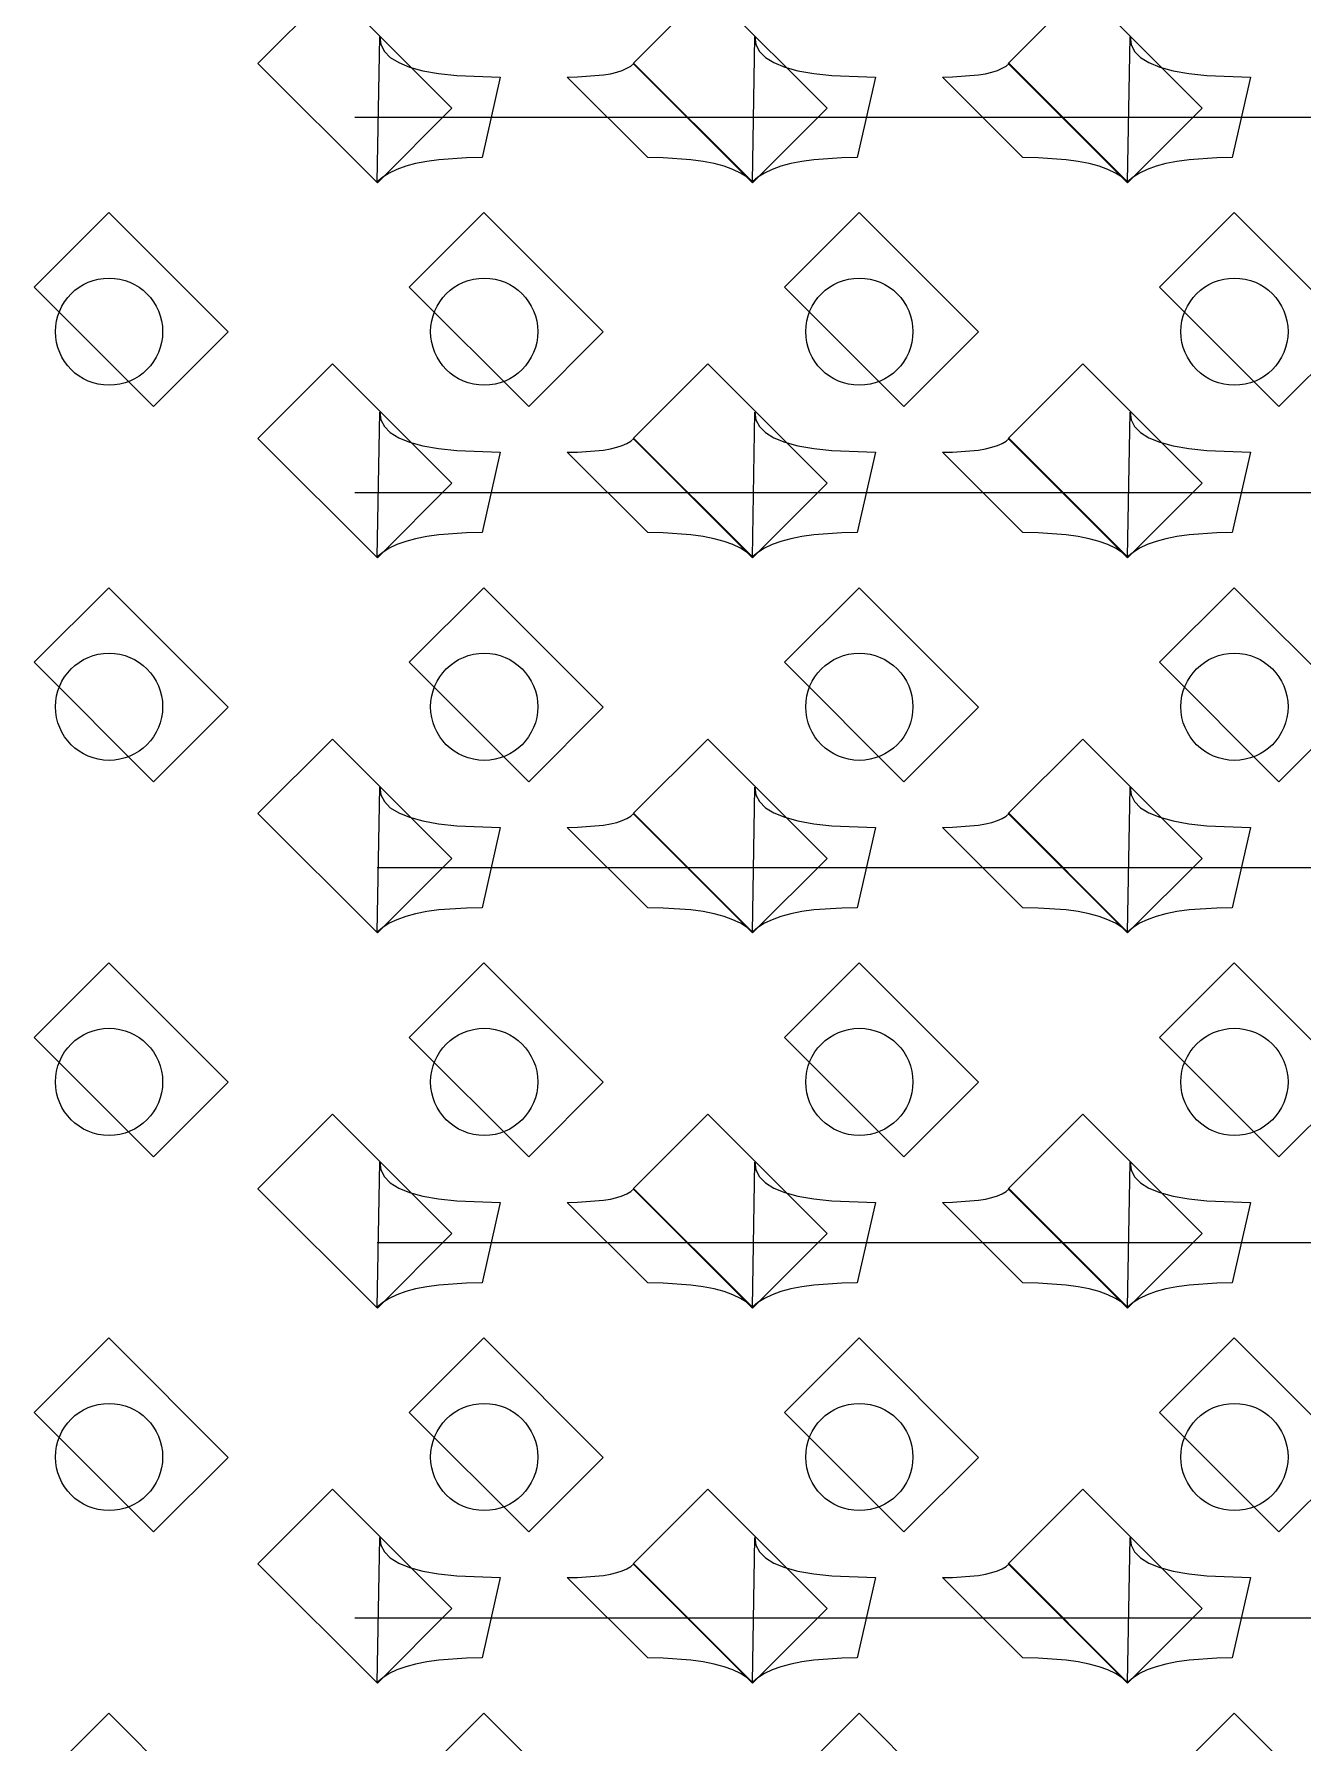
# Model space of a CAD drawing. Header units: inches. Extents: x 0.07 to 4.39, y 0.05 to 2.95.
# Drawn here: x 0.816 to 1.0528, y 1.1767 to 1.4955 of the extents above; entities that cross this region are included whole.
import ezdxf

# ---------------------------------------------------------------- set-up
doc = ezdxf.new("R2010")
doc.units = ezdxf.units.IN
doc.header["$MEASUREMENT"] = 0
doc.layers.add('Top Layer', color=1, linetype='Continuous')

# ---------------------------------------------------------------- blocks, each defined once
blk = doc.blocks.new('0805_P_______________644')
at = {"layer": 'Top Layer'}
for p, q in [((-0.03937, 0.01575), (-0.01969, 0.01575)), ((-0.03937, -0.01575), (-0.03937, 0.01575)), ((-0.01969, 0.01575), (-0.01969, -0.01575)), ((0.01969, 0.01575), (0.03937, 0.01575)), ((0.01969, -0.01575), (0.01969, 0.01575)), ((0.03937, 0.01575), (0.03937, -0.01575)), ((-0.01969, -0.01575), (-0.03937, -0.01575)), ((0.03937, -0.01575), (0.01969, -0.01575))]:
    blk.add_line(p, q, dxfattribs=at)
blk = doc.blocks.new('0805_P_______________645')
at = {"layer": 'Top Layer'}
for p, q in [((-0.03937, 0.01575), (-0.01969, 0.01575)), ((-0.03937, -0.01575), (-0.03937, 0.01575)), ((-0.01969, 0.01575), (-0.01969, -0.01575)), ((0.01969, 0.01575), (0.03937, 0.01575)), ((0.01969, -0.01575), (0.01969, 0.01575)), ((0.03937, 0.01575), (0.03937, -0.01575)), ((-0.01969, -0.01575), (-0.03937, -0.01575)), ((0.03937, -0.01575), (0.01969, -0.01575))]:
    blk.add_line(p, q, dxfattribs=at)
blk = doc.blocks.new('0805_P_______________646')
at = {"layer": 'Top Layer'}
for p, q in [((-0.03937, 0.01575), (-0.01969, 0.01575)), ((-0.03937, -0.01575), (-0.03937, 0.01575)), ((-0.01969, 0.01575), (-0.01969, -0.01575)), ((0.01969, 0.01575), (0.03937, 0.01575)), ((0.01969, -0.01575), (0.01969, 0.01575)), ((0.03937, 0.01575), (0.03937, -0.01575)), ((-0.01969, -0.01575), (-0.03937, -0.01575)), ((0.03937, -0.01575), (0.01969, -0.01575))]:
    blk.add_line(p, q, dxfattribs=at)
blk = doc.blocks.new('0805_P_______________647')
at = {"layer": 'Top Layer'}
for p, q in [((-0.03937, 0.01575), (-0.01969, 0.01575)), ((-0.03937, -0.01575), (-0.03937, 0.01575)), ((-0.01969, 0.01575), (-0.01969, -0.01575)), ((0.01969, 0.01575), (0.03937, 0.01575)), ((0.01969, -0.01575), (0.01969, 0.01575)), ((0.03937, 0.01575), (0.03937, -0.01575)), ((-0.01969, -0.01575), (-0.03937, -0.01575)), ((0.03937, -0.01575), (0.01969, -0.01575))]:
    blk.add_line(p, q, dxfattribs=at)
blk = doc.blocks.new('0805_P_______________684')
at = {"layer": 'Top Layer'}
for p, q in [((-0.03937, 0.01575), (-0.01969, 0.01575)), ((-0.03937, -0.01575), (-0.03937, 0.01575)), ((-0.01969, 0.01575), (-0.01969, -0.01575)), ((0.01969, 0.01575), (0.03937, 0.01575)), ((0.01969, -0.01575), (0.01969, 0.01575)), ((0.03937, 0.01575), (0.03937, -0.01575)), ((-0.01969, -0.01575), (-0.03937, -0.01575)), ((0.03937, -0.01575), (0.01969, -0.01575))]:
    blk.add_line(p, q, dxfattribs=at)
blk = doc.blocks.new('0805_P_______________685')
at = {"layer": 'Top Layer'}
for p, q in [((-0.03937, 0.01575), (-0.01969, 0.01575)), ((-0.03937, -0.01575), (-0.03937, 0.01575)), ((-0.01969, 0.01575), (-0.01969, -0.01575)), ((0.01969, 0.01575), (0.03937, 0.01575)), ((0.01969, -0.01575), (0.01969, 0.01575)), ((0.03937, 0.01575), (0.03937, -0.01575)), ((-0.01969, -0.01575), (-0.03937, -0.01575)), ((0.03937, -0.01575), (0.01969, -0.01575))]:
    blk.add_line(p, q, dxfattribs=at)
blk = doc.blocks.new('0805_P_______________686')
at = {"layer": 'Top Layer'}
for p, q in [((-0.03937, 0.01575), (-0.01969, 0.01575)), ((-0.03937, -0.01575), (-0.03937, 0.01575)), ((-0.01969, 0.01575), (-0.01969, -0.01575)), ((0.01969, 0.01575), (0.03937, 0.01575)), ((0.01969, -0.01575), (0.01969, 0.01575)), ((0.03937, 0.01575), (0.03937, -0.01575)), ((-0.01969, -0.01575), (-0.03937, -0.01575)), ((0.03937, -0.01575), (0.01969, -0.01575))]:
    blk.add_line(p, q, dxfattribs=at)
blk = doc.blocks.new('0805_P_______________687')
at = {"layer": 'Top Layer'}
for p, q in [((-0.03937, 0.01575), (-0.01969, 0.01575)), ((-0.03937, -0.01575), (-0.03937, 0.01575)), ((-0.01969, 0.01575), (-0.01969, -0.01575)), ((0.01969, 0.01575), (0.03937, 0.01575)), ((0.01969, -0.01575), (0.01969, 0.01575)), ((0.03937, 0.01575), (0.03937, -0.01575)), ((-0.01969, -0.01575), (-0.03937, -0.01575)), ((0.03937, -0.01575), (0.01969, -0.01575))]:
    blk.add_line(p, q, dxfattribs=at)
blk = doc.blocks.new('0805_P_______________724')
at = {"layer": 'Top Layer'}
for p, q in [((-0.03937, 0.01575), (-0.01969, 0.01575)), ((-0.03937, -0.01575), (-0.03937, 0.01575)), ((-0.01969, 0.01575), (-0.01969, -0.01575)), ((0.01969, 0.01575), (0.03937, 0.01575)), ((0.01969, -0.01575), (0.01969, 0.01575)), ((0.03937, 0.01575), (0.03937, -0.01575)), ((-0.01969, -0.01575), (-0.03937, -0.01575)), ((0.03937, -0.01575), (0.01969, -0.01575))]:
    blk.add_line(p, q, dxfattribs=at)
blk = doc.blocks.new('0805_P_______________725')
at = {"layer": 'Top Layer'}
for p, q in [((-0.03937, 0.01575), (-0.01969, 0.01575)), ((-0.03937, -0.01575), (-0.03937, 0.01575)), ((-0.01969, 0.01575), (-0.01969, -0.01575)), ((0.01969, 0.01575), (0.03937, 0.01575)), ((0.01969, -0.01575), (0.01969, 0.01575)), ((0.03937, 0.01575), (0.03937, -0.01575)), ((-0.01969, -0.01575), (-0.03937, -0.01575)), ((0.03937, -0.01575), (0.01969, -0.01575))]:
    blk.add_line(p, q, dxfattribs=at)
blk = doc.blocks.new('0805_P_______________726')
at = {"layer": 'Top Layer'}
for p, q in [((-0.03937, 0.01575), (-0.01969, 0.01575)), ((-0.03937, -0.01575), (-0.03937, 0.01575)), ((-0.01969, 0.01575), (-0.01969, -0.01575)), ((0.01969, 0.01575), (0.03937, 0.01575)), ((0.01969, -0.01575), (0.01969, 0.01575)), ((0.03937, 0.01575), (0.03937, -0.01575)), ((-0.01969, -0.01575), (-0.03937, -0.01575)), ((0.03937, -0.01575), (0.01969, -0.01575))]:
    blk.add_line(p, q, dxfattribs=at)
blk = doc.blocks.new('0805_P_______________727')
at = {"layer": 'Top Layer'}
for p, q in [((-0.03937, 0.01575), (-0.01969, 0.01575)), ((-0.03937, -0.01575), (-0.03937, 0.01575)), ((-0.01969, 0.01575), (-0.01969, -0.01575)), ((0.01969, 0.01575), (0.03937, 0.01575)), ((0.01969, -0.01575), (0.01969, 0.01575)), ((0.03937, 0.01575), (0.03937, -0.01575)), ((-0.01969, -0.01575), (-0.03937, -0.01575)), ((0.03937, -0.01575), (0.01969, -0.01575))]:
    blk.add_line(p, q, dxfattribs=at)
blk = doc.blocks.new('0805_P_______________764')
at = {"layer": 'Top Layer'}
for p, q in [((-0.03937, 0.01575), (-0.01969, 0.01575)), ((-0.03937, -0.01575), (-0.03937, 0.01575)), ((-0.01969, 0.01575), (-0.01969, -0.01575)), ((0.01969, 0.01575), (0.03937, 0.01575)), ((0.01969, -0.01575), (0.01969, 0.01575)), ((0.03937, 0.01575), (0.03937, -0.01575)), ((-0.01969, -0.01575), (-0.03937, -0.01575)), ((0.03937, -0.01575), (0.01969, -0.01575))]:
    blk.add_line(p, q, dxfattribs=at)
blk = doc.blocks.new('0805_P_______________765')
at = {"layer": 'Top Layer'}
for p, q in [((-0.03937, 0.01575), (-0.01969, 0.01575)), ((-0.03937, -0.01575), (-0.03937, 0.01575)), ((-0.01969, 0.01575), (-0.01969, -0.01575)), ((0.01969, 0.01575), (0.03937, 0.01575)), ((0.01969, -0.01575), (0.01969, 0.01575)), ((0.03937, 0.01575), (0.03937, -0.01575)), ((-0.01969, -0.01575), (-0.03937, -0.01575)), ((0.03937, -0.01575), (0.01969, -0.01575))]:
    blk.add_line(p, q, dxfattribs=at)
blk = doc.blocks.new('0805_P_______________766')
at = {"layer": 'Top Layer'}
for p, q in [((-0.03937, 0.01575), (-0.01969, 0.01575)), ((-0.03937, -0.01575), (-0.03937, 0.01575)), ((-0.01969, 0.01575), (-0.01969, -0.01575)), ((0.01969, 0.01575), (0.03937, 0.01575)), ((0.01969, -0.01575), (0.01969, 0.01575)), ((0.03937, 0.01575), (0.03937, -0.01575)), ((-0.01969, -0.01575), (-0.03937, -0.01575)), ((0.03937, -0.01575), (0.01969, -0.01575))]:
    blk.add_line(p, q, dxfattribs=at)
blk = doc.blocks.new('0805_P_______________767')
at = {"layer": 'Top Layer'}
for p, q in [((-0.03937, 0.01575), (-0.01969, 0.01575)), ((-0.03937, -0.01575), (-0.03937, 0.01575)), ((-0.01969, 0.01575), (-0.01969, -0.01575)), ((0.01969, 0.01575), (0.03937, 0.01575)), ((0.01969, -0.01575), (0.01969, 0.01575)), ((0.03937, 0.01575), (0.03937, -0.01575)), ((-0.01969, -0.01575), (-0.03937, -0.01575)), ((0.03937, -0.01575), (0.01969, -0.01575))]:
    blk.add_line(p, q, dxfattribs=at)
blk = doc.blocks.new('0805_P_______________804')
at = {"layer": 'Top Layer'}
for p, q in [((-0.03937, 0.01575), (-0.01969, 0.01575)), ((-0.03937, -0.01575), (-0.03937, 0.01575)), ((-0.01969, 0.01575), (-0.01969, -0.01575)), ((0.01969, 0.01575), (0.03937, 0.01575)), ((0.01969, -0.01575), (0.01969, 0.01575)), ((0.03937, 0.01575), (0.03937, -0.01575)), ((-0.01969, -0.01575), (-0.03937, -0.01575)), ((0.03937, -0.01575), (0.01969, -0.01575))]:
    blk.add_line(p, q, dxfattribs=at)
blk = doc.blocks.new('0805_P_______________805')
at = {"layer": 'Top Layer'}
for p, q in [((-0.03937, 0.01575), (-0.01969, 0.01575)), ((-0.03937, -0.01575), (-0.03937, 0.01575)), ((-0.01969, 0.01575), (-0.01969, -0.01575)), ((0.01969, 0.01575), (0.03937, 0.01575)), ((0.01969, -0.01575), (0.01969, 0.01575)), ((0.03937, 0.01575), (0.03937, -0.01575)), ((-0.01969, -0.01575), (-0.03937, -0.01575)), ((0.03937, -0.01575), (0.01969, -0.01575))]:
    blk.add_line(p, q, dxfattribs=at)
blk = doc.blocks.new('0805_P_______________806')
at = {"layer": 'Top Layer'}
for p, q in [((-0.03937, 0.01575), (-0.01969, 0.01575)), ((-0.03937, -0.01575), (-0.03937, 0.01575)), ((-0.01969, 0.01575), (-0.01969, -0.01575)), ((0.01969, 0.01575), (0.03937, 0.01575)), ((0.01969, -0.01575), (0.01969, 0.01575)), ((0.03937, 0.01575), (0.03937, -0.01575)), ((-0.01969, -0.01575), (-0.03937, -0.01575)), ((0.03937, -0.01575), (0.01969, -0.01575))]:
    blk.add_line(p, q, dxfattribs=at)
blk = doc.blocks.new('0805_P_______________807')
at = {"layer": 'Top Layer'}
for p, q in [((-0.03937, 0.01575), (-0.01969, 0.01575)), ((-0.03937, -0.01575), (-0.03937, 0.01575)), ((-0.01969, 0.01575), (-0.01969, -0.01575)), ((0.01969, 0.01575), (0.03937, 0.01575)), ((0.01969, -0.01575), (0.01969, 0.01575)), ((0.03937, 0.01575), (0.03937, -0.01575)), ((-0.01969, -0.01575), (-0.03937, -0.01575)), ((0.03937, -0.01575), (0.01969, -0.01575))]:
    blk.add_line(p, q, dxfattribs=at)

msp = doc.modelspace()

# ---------------------------------------------------------------- linework, layer by layer
at = {"layer": 'Top Layer'}
for p, q in [((0.88005, 1.46795), (0.88051, 1.495)), ((0.88051, 1.495), (0.88071, 1.49357)), ((0.88071, 1.49357), (0.88137, 1.4923)), ((0.88137, 1.4923), (0.88248, 1.49117)), ((0.95005, 1.46795), (0.95051, 1.495)), ((0.95051, 1.495), (0.95071, 1.49357)), ((0.95071, 1.49357), (0.95137, 1.4923)), ((0.95137, 1.4923), (0.95248, 1.49117)), ((1.02005, 1.46795), (1.02051, 1.495)), ((1.02051, 1.495), (1.02071, 1.49357)), ((1.02071, 1.49357), (1.02137, 1.4923)), ((1.02137, 1.4923), (1.02248, 1.49117)), ((0.88248, 1.49117), (0.88405, 1.4902)), ((0.88405, 1.4902), (0.88607, 1.48937)), ((0.88607, 1.48937), (0.88855, 1.4887)), ((0.92576, 1.48875), (0.92664, 1.48914)), ((0.92664, 1.48914), (0.92737, 1.48957)), ((0.92737, 1.48957), (0.92795, 1.49005)), ((0.92795, 1.49005), (0.95005, 1.46795)), ((0.95248, 1.49117), (0.95405, 1.4902)), ((0.95405, 1.4902), (0.95607, 1.48937)), ((0.95607, 1.48937), (0.95855, 1.4887)), ((0.99576, 1.48875), (0.99664, 1.48914)), ((0.99664, 1.48914), (0.99737, 1.48957)), ((0.99737, 1.48957), (0.99795, 1.49005)), ((0.99795, 1.49005), (1.02005, 1.46795)), ((1.02248, 1.49117), (1.02405, 1.4902)), ((1.02405, 1.4902), (1.02607, 1.48937)), ((1.02607, 1.48937), (1.02855, 1.4887)), ((0.88855, 1.4887), (0.89148, 1.48817)), ((0.89148, 1.48817), (0.89487, 1.4878)), ((0.89487, 1.4878), (0.90301, 1.4875)), ((0.90301, 1.4875), (0.8996, 1.4725)), ((0.91551, 1.4875), (0.91741, 1.48753)), ((0.93051, 1.4725), (0.91551, 1.4875)), ((0.91741, 1.48753), (0.92225, 1.48791)), ((0.92225, 1.48791), (0.92356, 1.48814)), ((0.92356, 1.48814), (0.92474, 1.48842)), ((0.92474, 1.48842), (0.92576, 1.48875)), ((0.95855, 1.4887), (0.96148, 1.48817)), ((0.96148, 1.48817), (0.96487, 1.4878)), ((0.96487, 1.4878), (0.97301, 1.4875)), ((0.97301, 1.4875), (0.9696, 1.4725)), ((0.98551, 1.4875), (0.98741, 1.48753)), ((1.00051, 1.4725), (0.98551, 1.4875)), ((0.98741, 1.48753), (0.99225, 1.48791)), ((0.99225, 1.48791), (0.99356, 1.48814)), ((0.99356, 1.48814), (0.99474, 1.48842)), ((0.99474, 1.48842), (0.99576, 1.48875)), ((1.02855, 1.4887), (1.03148, 1.48817)), ((1.03148, 1.48817), (1.03487, 1.4878)), ((1.03487, 1.4878), (1.04301, 1.4875)), ((1.04301, 1.4875), (1.0396, 1.4725)), ((0.87588, 1.48), (1.01588, 1.48)), ((1.01588, 1.48), (1.22588, 1.48)), ((0.88372, 1.47027), (0.88229, 1.46959)), ((0.88536, 1.47086), (0.88372, 1.47027)), ((0.88721, 1.47136), (0.88536, 1.47086)), ((0.88927, 1.47177), (0.88721, 1.47136)), ((0.89154, 1.47209), (0.88927, 1.47177)), ((0.89671, 1.47245), (0.89154, 1.47209)), ((0.8996, 1.4725), (0.89671, 1.47245)), ((0.9334, 1.47245), (0.93051, 1.4725)), ((0.93857, 1.47209), (0.9334, 1.47245)), ((0.94084, 1.47177), (0.93857, 1.47209)), ((0.9429, 1.47136), (0.94084, 1.47177)), ((0.94475, 1.47086), (0.9429, 1.47136)), ((0.94639, 1.47027), (0.94475, 1.47086)), ((0.94782, 1.46959), (0.94639, 1.47027)), ((0.95372, 1.47027), (0.95229, 1.46959)), ((0.95536, 1.47086), (0.95372, 1.47027)), ((0.95721, 1.47136), (0.95536, 1.47086)), ((0.95927, 1.47177), (0.95721, 1.47136)), ((0.96154, 1.47209), (0.95927, 1.47177)), ((0.96671, 1.47245), (0.96154, 1.47209)), ((0.9696, 1.4725), (0.96671, 1.47245)), ((1.0034, 1.47245), (1.00051, 1.4725)), ((1.00857, 1.47209), (1.0034, 1.47245)), ((1.01084, 1.47177), (1.00857, 1.47209)), ((1.0129, 1.47136), (1.01084, 1.47177)), ((1.01475, 1.47086), (1.0129, 1.47136)), ((1.01639, 1.47027), (1.01475, 1.47086)), ((1.01782, 1.46959), (1.01639, 1.47027)), ((1.02372, 1.47027), (1.02229, 1.46959)), ((1.02536, 1.47086), (1.02372, 1.47027)), ((1.02721, 1.47136), (1.02536, 1.47086)), ((1.02927, 1.47177), (1.02721, 1.47136)), ((1.03154, 1.47209), (1.02927, 1.47177)), ((1.03671, 1.47245), (1.03154, 1.47209)), ((1.0396, 1.4725), (1.03671, 1.47245)), ((0.88107, 1.46882), (0.88005, 1.46795)), ((0.88229, 1.46959), (0.88107, 1.46882)), ((0.94904, 1.46882), (0.94782, 1.46959)), ((0.95005, 1.46795), (0.94904, 1.46882)), ((0.95107, 1.46882), (0.95005, 1.46795)), ((0.95229, 1.46959), (0.95107, 1.46882)), ((1.01904, 1.46882), (1.01782, 1.46959)), ((1.02005, 1.46795), (1.01904, 1.46882)), ((1.02107, 1.46882), (1.02005, 1.46795)), ((1.02229, 1.46959), (1.02107, 1.46882)), ((0.88005, 1.39795), (0.88051, 1.425)), ((0.88051, 1.425), (0.88071, 1.42357)), ((0.88071, 1.42357), (0.88137, 1.4223)), ((0.88137, 1.4223), (0.88248, 1.42117)), ((0.95005, 1.39795), (0.95051, 1.425)), ((0.95051, 1.425), (0.95071, 1.42357)), ((0.95071, 1.42357), (0.95137, 1.4223)), ((0.95137, 1.4223), (0.95248, 1.42117)), ((1.02005, 1.39795), (1.02051, 1.425)), ((1.02051, 1.425), (1.02071, 1.42357)), ((1.02071, 1.42357), (1.02137, 1.4223)), ((1.02137, 1.4223), (1.02248, 1.42117)), ((0.88248, 1.42117), (0.88405, 1.4202)), ((0.88405, 1.4202), (0.88607, 1.41937)), ((0.88607, 1.41937), (0.88855, 1.4187)), ((0.92576, 1.41875), (0.92664, 1.41914)), ((0.92664, 1.41914), (0.92737, 1.41957)), ((0.92737, 1.41957), (0.92795, 1.42006)), ((0.92795, 1.42006), (0.95005, 1.39795)), ((0.95248, 1.42117), (0.95405, 1.4202)), ((0.95405, 1.4202), (0.95607, 1.41937)), ((0.95607, 1.41937), (0.95855, 1.4187)), ((0.99576, 1.41875), (0.99664, 1.41914)), ((0.99664, 1.41914), (0.99737, 1.41957)), ((0.99737, 1.41957), (0.99795, 1.42006)), ((0.99795, 1.42006), (1.02005, 1.39795)), ((1.02248, 1.42117), (1.02405, 1.4202)), ((1.02405, 1.4202), (1.02607, 1.41937)), ((1.02607, 1.41937), (1.02855, 1.4187)), ((0.88855, 1.4187), (0.89148, 1.41817)), ((0.89148, 1.41817), (0.89487, 1.4178)), ((0.89487, 1.4178), (0.90301, 1.4175)), ((0.90301, 1.4175), (0.8996, 1.4025)), ((0.91551, 1.4175), (0.91741, 1.41753)), ((0.93051, 1.4025), (0.91551, 1.4175)), ((0.91741, 1.41753), (0.92225, 1.41791)), ((0.92225, 1.41791), (0.92356, 1.41814)), ((0.92356, 1.41814), (0.92474, 1.41842)), ((0.92474, 1.41842), (0.92576, 1.41875)), ((0.95855, 1.4187), (0.96148, 1.41817)), ((0.96148, 1.41817), (0.96487, 1.4178)), ((0.96487, 1.4178), (0.97301, 1.4175)), ((0.97301, 1.4175), (0.9696, 1.4025)), ((0.98551, 1.4175), (0.98741, 1.41753)), ((1.00051, 1.4025), (0.98551, 1.4175)), ((0.98741, 1.41753), (0.99225, 1.41791)), ((0.99225, 1.41791), (0.99356, 1.41814)), ((0.99356, 1.41814), (0.99474, 1.41842)), ((0.99474, 1.41842), (0.99576, 1.41875)), ((1.02855, 1.4187), (1.03148, 1.41817)), ((1.03148, 1.41817), (1.03487, 1.4178)), ((1.03487, 1.4178), (1.04301, 1.4175)), ((1.04301, 1.4175), (1.0396, 1.4025)), ((0.87588, 1.41), (1.08588, 1.41)), ((0.88372, 1.40027), (0.88229, 1.39959)), ((0.88536, 1.40086), (0.88372, 1.40027)), ((0.88721, 1.40136), (0.88536, 1.40086)), ((0.88927, 1.40177), (0.88721, 1.40136)), ((0.89154, 1.40209), (0.88927, 1.40177)), ((0.89671, 1.40245), (0.89154, 1.40209)), ((0.8996, 1.4025), (0.89671, 1.40245)), ((0.9334, 1.40245), (0.93051, 1.4025)), ((0.93857, 1.40209), (0.9334, 1.40245)), ((0.94084, 1.40177), (0.93857, 1.40209)), ((0.9429, 1.40136), (0.94084, 1.40177)), ((0.94475, 1.40086), (0.9429, 1.40136)), ((0.94639, 1.40027), (0.94475, 1.40086)), ((0.94782, 1.39959), (0.94639, 1.40027)), ((0.95372, 1.40027), (0.95229, 1.39959)), ((0.95536, 1.40086), (0.95372, 1.40027)), ((0.95721, 1.40136), (0.95536, 1.40086)), ((0.95927, 1.40177), (0.95721, 1.40136)), ((0.96154, 1.40209), (0.95927, 1.40177)), ((0.96671, 1.40245), (0.96154, 1.40209)), ((0.9696, 1.4025), (0.96671, 1.40245)), ((1.0034, 1.40245), (1.00051, 1.4025)), ((1.00857, 1.40209), (1.0034, 1.40245)), ((1.01084, 1.40177), (1.00857, 1.40209)), ((1.0129, 1.40136), (1.01084, 1.40177)), ((1.01475, 1.40086), (1.0129, 1.40136)), ((1.01639, 1.40027), (1.01475, 1.40086)), ((1.01782, 1.39959), (1.01639, 1.40027)), ((1.02372, 1.40027), (1.02229, 1.39959)), ((1.02536, 1.40086), (1.02372, 1.40027)), ((1.02721, 1.40136), (1.02536, 1.40086)), ((1.02927, 1.40177), (1.02721, 1.40136)), ((1.03154, 1.40209), (1.02927, 1.40177)), ((1.03671, 1.40245), (1.03154, 1.40209)), ((1.0396, 1.4025), (1.03671, 1.40245)), ((0.88107, 1.39882), (0.88005, 1.39795)), ((0.88229, 1.39959), (0.88107, 1.39882)), ((0.94904, 1.39882), (0.94782, 1.39959)), ((0.95005, 1.39795), (0.94904, 1.39882)), ((0.95107, 1.39882), (0.95005, 1.39795)), ((0.95229, 1.39959), (0.95107, 1.39882)), ((1.01904, 1.39882), (1.01782, 1.39959)), ((1.02005, 1.39795), (1.01904, 1.39882)), ((1.02107, 1.39882), (1.02005, 1.39795)), ((1.02229, 1.39959), (1.02107, 1.39882)), ((0.88005, 1.32795), (0.88051, 1.355)), ((0.88051, 1.355), (0.88071, 1.35357)), ((0.88071, 1.35357), (0.88137, 1.3523)), ((0.88137, 1.3523), (0.88248, 1.35117)), ((0.95005, 1.32795), (0.95051, 1.355)), ((0.95051, 1.355), (0.95071, 1.35357)), ((0.95071, 1.35357), (0.95137, 1.3523)), ((0.95137, 1.3523), (0.95248, 1.35117)), ((1.02005, 1.32795), (1.02051, 1.355)), ((1.02051, 1.355), (1.02071, 1.35357)), ((1.02071, 1.35357), (1.02137, 1.3523)), ((1.02137, 1.3523), (1.02248, 1.35117)), ((0.88248, 1.35117), (0.88405, 1.3502)), ((0.88405, 1.3502), (0.88607, 1.34937)), ((0.88607, 1.34937), (0.88855, 1.3487)), ((0.92474, 1.34842), (0.92576, 1.34875)), ((0.92576, 1.34875), (0.92664, 1.34914)), ((0.92664, 1.34914), (0.92737, 1.34957)), ((0.92737, 1.34957), (0.92795, 1.35006)), ((0.92795, 1.35006), (0.95005, 1.32795)), ((0.95248, 1.35117), (0.95405, 1.3502)), ((0.95405, 1.3502), (0.95607, 1.34937)), ((0.95607, 1.34937), (0.95855, 1.3487)), ((0.99474, 1.34842), (0.99576, 1.34875)), ((0.99576, 1.34875), (0.99664, 1.34914)), ((0.99664, 1.34914), (0.99737, 1.34957)), ((0.99737, 1.34957), (0.99795, 1.35006)), ((0.99795, 1.35006), (1.02005, 1.32795)), ((1.02248, 1.35117), (1.02405, 1.3502)), ((1.02405, 1.3502), (1.02607, 1.34937)), ((1.02607, 1.34937), (1.02855, 1.3487)), ((0.88855, 1.3487), (0.89148, 1.34817)), ((0.89148, 1.34817), (0.89487, 1.3478)), ((0.89487, 1.3478), (0.90301, 1.3475)), ((0.90301, 1.3475), (0.8996, 1.3325)), ((0.91551, 1.3475), (0.91741, 1.34753)), ((0.93051, 1.3325), (0.91551, 1.3475)), ((0.91741, 1.34753), (0.92225, 1.34791)), ((0.92225, 1.34791), (0.92356, 1.34814)), ((0.92356, 1.34814), (0.92474, 1.34842)), ((0.95855, 1.3487), (0.96148, 1.34817)), ((0.96148, 1.34817), (0.96487, 1.3478)), ((0.96487, 1.3478), (0.97301, 1.3475)), ((0.97301, 1.3475), (0.9696, 1.3325)), ((0.98551, 1.3475), (0.98741, 1.34753)), ((1.00051, 1.3325), (0.98551, 1.3475)), ((0.98741, 1.34753), (0.99225, 1.34791)), ((0.99225, 1.34791), (0.99356, 1.34814)), ((0.99356, 1.34814), (0.99474, 1.34842)), ((1.02855, 1.3487), (1.03148, 1.34817)), ((1.03148, 1.34817), (1.03487, 1.3478)), ((1.03487, 1.3478), (1.04301, 1.3475)), ((1.04301, 1.3475), (1.0396, 1.3325)), ((0.88, 1.34), (1.01588, 1.34)), ((1.01588, 1.34), (1.22588, 1.34)), ((0.88372, 1.33027), (0.88229, 1.32959)), ((0.88536, 1.33086), (0.88372, 1.33027)), ((0.88721, 1.33136), (0.88536, 1.33086)), ((0.88927, 1.33177), (0.88721, 1.33136)), ((0.89154, 1.33209), (0.88927, 1.33177)), ((0.89671, 1.33245), (0.89154, 1.33209)), ((0.8996, 1.3325), (0.89671, 1.33245)), ((0.9334, 1.33245), (0.93051, 1.3325)), ((0.93857, 1.33209), (0.9334, 1.33245)), ((0.94084, 1.33177), (0.93857, 1.33209)), ((0.9429, 1.33136), (0.94084, 1.33177)), ((0.94475, 1.33086), (0.9429, 1.33136)), ((0.94639, 1.33027), (0.94475, 1.33086)), ((0.94782, 1.32959), (0.94639, 1.33027)), ((0.95372, 1.33027), (0.95229, 1.32959)), ((0.95536, 1.33086), (0.95372, 1.33027)), ((0.95721, 1.33136), (0.95536, 1.33086)), ((0.95927, 1.33177), (0.95721, 1.33136)), ((0.96154, 1.33209), (0.95927, 1.33177)), ((0.96671, 1.33245), (0.96154, 1.33209)), ((0.9696, 1.3325), (0.96671, 1.33245)), ((1.0034, 1.33245), (1.00051, 1.3325)), ((1.00857, 1.33209), (1.0034, 1.33245)), ((1.01084, 1.33177), (1.00857, 1.33209)), ((1.0129, 1.33136), (1.01084, 1.33177)), ((1.01475, 1.33086), (1.0129, 1.33136)), ((1.01639, 1.33027), (1.01475, 1.33086)), ((1.01782, 1.32959), (1.01639, 1.33027)), ((1.02372, 1.33027), (1.02229, 1.32959)), ((1.02536, 1.33086), (1.02372, 1.33027)), ((1.02721, 1.33136), (1.02536, 1.33086)), ((1.02927, 1.33177), (1.02721, 1.33136)), ((1.03154, 1.33209), (1.02927, 1.33177)), ((1.03671, 1.33245), (1.03154, 1.33209)), ((1.0396, 1.3325), (1.03671, 1.33245)), ((0.88107, 1.32882), (0.88005, 1.32795)), ((0.88229, 1.32959), (0.88107, 1.32882)), ((0.94904, 1.32882), (0.94782, 1.32959)), ((0.95005, 1.32795), (0.94904, 1.32882)), ((0.95107, 1.32882), (0.95005, 1.32795)), ((0.95229, 1.32959), (0.95107, 1.32882)), ((1.01904, 1.32882), (1.01782, 1.32959)), ((1.02005, 1.32795), (1.01904, 1.32882)), ((1.02107, 1.32882), (1.02005, 1.32795)), ((1.02229, 1.32959), (1.02107, 1.32882)), ((0.88005, 1.25795), (0.88051, 1.285)), ((0.88051, 1.285), (0.88071, 1.28357)), ((0.95005, 1.25795), (0.95051, 1.285)), ((0.95051, 1.285), (0.95071, 1.28357)), ((1.02005, 1.25795), (1.02051, 1.285)), ((1.02051, 1.285), (1.02071, 1.28357)), ((0.88071, 1.28357), (0.88137, 1.2823)), ((0.88137, 1.2823), (0.88248, 1.28117)), ((0.95071, 1.28357), (0.95137, 1.2823)), ((0.95137, 1.2823), (0.95248, 1.28117)), ((1.02071, 1.28357), (1.02137, 1.2823)), ((1.02137, 1.2823), (1.02248, 1.28117)), ((0.88248, 1.28117), (0.88405, 1.2802)), ((0.88405, 1.2802), (0.88607, 1.27937)), ((0.88607, 1.27937), (0.88855, 1.2787)), ((0.88855, 1.2787), (0.89148, 1.27817)), ((0.92474, 1.27842), (0.92576, 1.27875)), ((0.92576, 1.27875), (0.92664, 1.27914)), ((0.92664, 1.27914), (0.92737, 1.27957)), ((0.92737, 1.27957), (0.92795, 1.28005)), ((0.92795, 1.28005), (0.95005, 1.25795)), ((0.95248, 1.28117), (0.95405, 1.2802)), ((0.95405, 1.2802), (0.95607, 1.27937)), ((0.95607, 1.27937), (0.95855, 1.2787)), ((0.95855, 1.2787), (0.96148, 1.27817)), ((0.99474, 1.27842), (0.99576, 1.27875)), ((0.99576, 1.27875), (0.99664, 1.27914)), ((0.99664, 1.27914), (0.99737, 1.27957)), ((0.99737, 1.27957), (0.99795, 1.28005)), ((0.99795, 1.28005), (1.02005, 1.25795)), ((1.02248, 1.28117), (1.02405, 1.2802)), ((1.02405, 1.2802), (1.02607, 1.27937)), ((1.02607, 1.27937), (1.02855, 1.2787)), ((1.02855, 1.2787), (1.03148, 1.27817)), ((0.89148, 1.27817), (0.89487, 1.2778)), ((0.89487, 1.2778), (0.90301, 1.2775)), ((0.90301, 1.2775), (0.8996, 1.2625)), ((0.91551, 1.2775), (0.91741, 1.27753)), ((0.93051, 1.2625), (0.91551, 1.2775)), ((0.91741, 1.27753), (0.92225, 1.27791)), ((0.92225, 1.27791), (0.92356, 1.27814)), ((0.92356, 1.27814), (0.92474, 1.27842)), ((0.96148, 1.27817), (0.96487, 1.2778)), ((0.96487, 1.2778), (0.97301, 1.2775)), ((0.97301, 1.2775), (0.9696, 1.2625)), ((0.98551, 1.2775), (0.98741, 1.27753)), ((1.00051, 1.2625), (0.98551, 1.2775)), ((0.98741, 1.27753), (0.99225, 1.27791)), ((0.99225, 1.27791), (0.99356, 1.27814)), ((0.99356, 1.27814), (0.99474, 1.27842)), ((1.03148, 1.27817), (1.03487, 1.2778)), ((1.03487, 1.2778), (1.04301, 1.2775)), ((1.04301, 1.2775), (1.0396, 1.2625)), ((0.88, 1.27), (1.08588, 1.27)), ((0.88229, 1.25959), (0.88107, 1.25882)), ((0.88372, 1.26027), (0.88229, 1.25959)), ((0.88536, 1.26086), (0.88372, 1.26027)), ((0.88721, 1.26136), (0.88536, 1.26086)), ((0.88927, 1.26177), (0.88721, 1.26136)), ((0.89154, 1.26209), (0.88927, 1.26177)), ((0.89671, 1.26245), (0.89154, 1.26209)), ((0.8996, 1.2625), (0.89671, 1.26245)), ((0.9334, 1.26245), (0.93051, 1.2625)), ((0.93857, 1.26209), (0.9334, 1.26245)), ((0.94084, 1.26177), (0.93857, 1.26209)), ((0.9429, 1.26136), (0.94084, 1.26177)), ((0.94475, 1.26086), (0.9429, 1.26136)), ((0.94639, 1.26027), (0.94475, 1.26086)), ((0.94782, 1.25959), (0.94639, 1.26027)), ((0.94904, 1.25882), (0.94782, 1.25959)), ((0.95229, 1.25959), (0.95107, 1.25882)), ((0.95372, 1.26027), (0.95229, 1.25959)), ((0.95536, 1.26086), (0.95372, 1.26027)), ((0.95721, 1.26136), (0.95536, 1.26086)), ((0.95927, 1.26177), (0.95721, 1.26136)), ((0.96154, 1.26209), (0.95927, 1.26177)), ((0.96671, 1.26245), (0.96154, 1.26209)), ((0.9696, 1.2625), (0.96671, 1.26245)), ((1.0034, 1.26245), (1.00051, 1.2625)), ((1.00857, 1.26209), (1.0034, 1.26245)), ((1.01084, 1.26177), (1.00857, 1.26209)), ((1.0129, 1.26136), (1.01084, 1.26177)), ((1.01475, 1.26086), (1.0129, 1.26136)), ((1.01639, 1.26027), (1.01475, 1.26086)), ((1.01782, 1.25959), (1.01639, 1.26027)), ((1.01904, 1.25882), (1.01782, 1.25959)), ((1.02229, 1.25959), (1.02107, 1.25882)), ((1.02372, 1.26027), (1.02229, 1.25959)), ((1.02536, 1.26086), (1.02372, 1.26027)), ((1.02721, 1.26136), (1.02536, 1.26086)), ((1.02927, 1.26177), (1.02721, 1.26136)), ((1.03154, 1.26209), (1.02927, 1.26177)), ((1.03671, 1.26245), (1.03154, 1.26209)), ((1.0396, 1.2625), (1.03671, 1.26245)), ((0.88107, 1.25882), (0.88005, 1.25795)), ((0.95005, 1.25795), (0.94904, 1.25882)), ((0.95107, 1.25882), (0.95005, 1.25795)), ((1.02005, 1.25795), (1.01904, 1.25882)), ((1.02107, 1.25882), (1.02005, 1.25795)), ((0.88005, 1.18795), (0.88051, 1.215)), ((0.88051, 1.215), (0.88071, 1.21357)), ((0.95005, 1.18795), (0.95051, 1.215)), ((0.95051, 1.215), (0.95071, 1.21357)), ((1.02005, 1.18795), (1.02051, 1.215)), ((1.02051, 1.215), (1.02071, 1.21357)), ((0.88071, 1.21357), (0.88137, 1.2123)), ((0.88137, 1.2123), (0.88248, 1.21117)), ((0.95071, 1.21357), (0.95137, 1.2123)), ((0.95137, 1.2123), (0.95248, 1.21117)), ((1.02071, 1.21357), (1.02137, 1.2123)), ((1.02137, 1.2123), (1.02248, 1.21117)), ((0.88248, 1.21117), (0.88405, 1.2102)), ((0.88405, 1.2102), (0.88607, 1.20937)), ((0.88607, 1.20937), (0.88855, 1.2087)), ((0.88855, 1.2087), (0.89148, 1.20817)), ((0.92474, 1.20842), (0.92576, 1.20875)), ((0.92576, 1.20875), (0.92664, 1.20914)), ((0.92664, 1.20914), (0.92737, 1.20957)), ((0.92737, 1.20957), (0.92795, 1.21006)), ((0.92795, 1.21006), (0.95005, 1.18795)), ((0.95248, 1.21117), (0.95405, 1.2102)), ((0.95405, 1.2102), (0.95607, 1.20937)), ((0.95607, 1.20937), (0.95855, 1.2087)), ((0.95855, 1.2087), (0.96148, 1.20817)), ((0.99474, 1.20842), (0.99576, 1.20875)), ((0.99576, 1.20875), (0.99664, 1.20914)), ((0.99664, 1.20914), (0.99737, 1.20957)), ((0.99737, 1.20957), (0.99795, 1.21006)), ((0.99795, 1.21006), (1.02005, 1.18795)), ((1.02248, 1.21117), (1.02405, 1.2102)), ((1.02405, 1.2102), (1.02607, 1.20937)), ((1.02607, 1.20937), (1.02855, 1.2087)), ((1.02855, 1.2087), (1.03148, 1.20817)), ((0.89148, 1.20817), (0.89487, 1.2078)), ((0.89487, 1.2078), (0.90301, 1.2075)), ((0.90301, 1.2075), (0.8996, 1.1925)), ((0.91551, 1.2075), (0.91741, 1.20753)), ((0.93051, 1.1925), (0.91551, 1.2075)), ((0.91741, 1.20753), (0.92225, 1.20791)), ((0.92225, 1.20791), (0.92356, 1.20814)), ((0.92356, 1.20814), (0.92474, 1.20842)), ((0.96148, 1.20817), (0.96487, 1.2078)), ((0.96487, 1.2078), (0.97301, 1.2075)), ((0.97301, 1.2075), (0.9696, 1.1925)), ((0.98551, 1.2075), (0.98741, 1.20753)), ((1.00051, 1.1925), (0.98551, 1.2075)), ((0.98741, 1.20753), (0.99225, 1.20791)), ((0.99225, 1.20791), (0.99356, 1.20814)), ((0.99356, 1.20814), (0.99474, 1.20842)), ((1.03148, 1.20817), (1.03487, 1.2078)), ((1.03487, 1.2078), (1.04301, 1.2075)), ((1.04301, 1.2075), (1.0396, 1.1925)), ((0.87588, 1.2), (1.08588, 1.2)), ((0.8996, 1.1925), (0.89671, 1.19245)), ((0.9334, 1.19245), (0.93051, 1.1925)), ((0.9696, 1.1925), (0.96671, 1.19245)), ((1.0034, 1.19245), (1.00051, 1.1925)), ((1.0396, 1.1925), (1.03671, 1.19245)), ((0.88229, 1.18959), (0.88107, 1.18882)), ((0.88372, 1.19027), (0.88229, 1.18959)), ((0.88536, 1.19086), (0.88372, 1.19027)), ((0.88721, 1.19136), (0.88536, 1.19086)), ((0.88927, 1.19177), (0.88721, 1.19136)), ((0.89154, 1.19209), (0.88927, 1.19177)), ((0.89671, 1.19245), (0.89154, 1.19209)), ((0.93857, 1.19209), (0.9334, 1.19245)), ((0.94084, 1.19177), (0.93857, 1.19209)), ((0.9429, 1.19136), (0.94084, 1.19177)), ((0.94475, 1.19086), (0.9429, 1.19136)), ((0.94639, 1.19027), (0.94475, 1.19086)), ((0.94782, 1.18959), (0.94639, 1.19027)), ((0.94904, 1.18882), (0.94782, 1.18959)), ((0.95229, 1.18959), (0.95107, 1.18882)), ((0.95372, 1.19027), (0.95229, 1.18959)), ((0.95536, 1.19086), (0.95372, 1.19027)), ((0.95721, 1.19136), (0.95536, 1.19086)), ((0.95927, 1.19177), (0.95721, 1.19136)), ((0.96154, 1.19209), (0.95927, 1.19177)), ((0.96671, 1.19245), (0.96154, 1.19209)), ((1.00857, 1.19209), (1.0034, 1.19245)), ((1.01084, 1.19177), (1.00857, 1.19209)), ((1.0129, 1.19136), (1.01084, 1.19177)), ((1.01475, 1.19086), (1.0129, 1.19136)), ((1.01639, 1.19027), (1.01475, 1.19086)), ((1.01782, 1.18959), (1.01639, 1.19027)), ((1.01904, 1.18882), (1.01782, 1.18959)), ((1.02229, 1.18959), (1.02107, 1.18882)), ((1.02372, 1.19027), (1.02229, 1.18959)), ((1.02536, 1.19086), (1.02372, 1.19027)), ((1.02721, 1.19136), (1.02536, 1.19086)), ((1.02927, 1.19177), (1.02721, 1.19136)), ((1.03154, 1.19209), (1.02927, 1.19177)), ((1.03671, 1.19245), (1.03154, 1.19209)), ((0.88107, 1.18882), (0.88005, 1.18795)), ((0.95005, 1.18795), (0.94904, 1.18882)), ((0.95107, 1.18882), (0.95005, 1.18795)), ((1.02005, 1.18795), (1.01904, 1.18882)), ((1.02107, 1.18882), (1.02005, 1.18795))]:
    msp.add_line(p, q, dxfattribs=at)
for centre in [(0.83, 1.44), (0.9, 1.44), (0.97, 1.44), (1.04, 1.44), (0.83, 1.37), (0.9, 1.37), (0.97, 1.37), (1.04, 1.37), (0.83, 1.3), (0.9, 1.3), (0.97, 1.3), (1.04, 1.3), (0.83, 1.23), (0.9, 1.23), (0.97, 1.23), (1.04, 1.23)]:
    msp.add_circle(centre, 0.01, dxfattribs=at)

# ---------------------------------------------------------------- block references
at = {"rotation": 45}
for name, p in [('0805_P_______________647', (0.855, 1.465)), ('0805_P_______________646', (0.925, 1.465)), ('0805_P_______________645', (0.995, 1.465)), ('0805_P_______________644', (1.065, 1.465)), ('0805_P_______________687', (0.855, 1.395)), ('0805_P_______________686', (0.925, 1.395)), ('0805_P_______________685', (0.995, 1.395)), ('0805_P_______________684', (1.065, 1.395)), ('0805_P_______________727', (0.855, 1.325)), ('0805_P_______________726', (0.925, 1.325)), ('0805_P_______________725', (0.995, 1.325)), ('0805_P_______________724', (1.065, 1.325)), ('0805_P_______________767', (0.855, 1.255)), ('0805_P_______________766', (0.925, 1.255)), ('0805_P_______________765', (0.995, 1.255)), ('0805_P_______________764', (1.065, 1.255)), ('0805_P_______________807', (0.855, 1.185)), ('0805_P_______________806', (0.925, 1.185)), ('0805_P_______________805', (0.995, 1.185)), ('0805_P_______________804', (1.065, 1.185))]:
    msp.add_blockref(name, p, dxfattribs=at)

doc.saveas('drawing.dxf')
